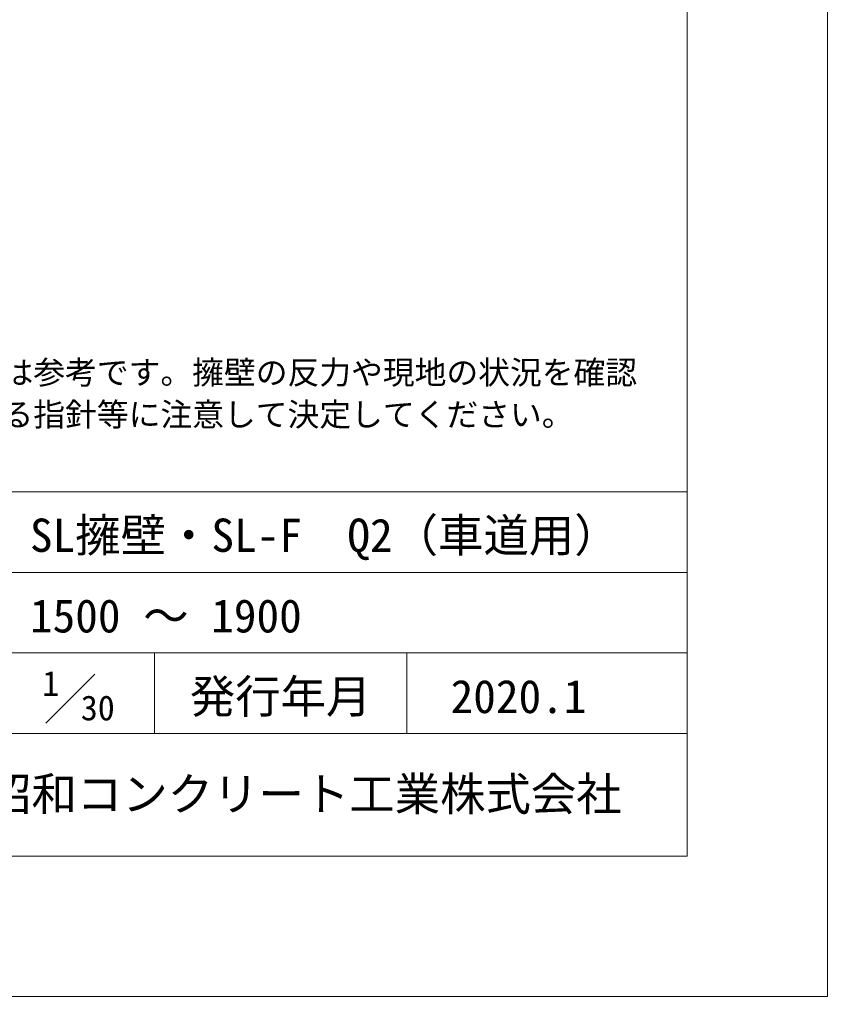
# Model space of a CAD drawing. Units: millimetres at full size, sheet at 1:40; details may follow other scales. Extents: x 0 to 25230, y 0 to 19861.
# Drawn here: x 21773 to 25230, y 0 to 4181 of the extents above; entities that cross this region are included whole.
import ezdxf
from ezdxf.enums import TextEntityAlignment as Align

# ---------------------------------------------------------------- set-up
doc = ezdxf.new("R2010")
doc.units = ezdxf.units.MM
doc.header["$LTSCALE"] = 40
doc.layers.add('D-DOC', color=7, linetype='Continuous')
for name, color, linetype, lineweight in [('D-TTL', 2, 'Continuous', 13), ('D-TTL-FRAM', 2, 'Continuous', 13), ('D-TTL-LINE', 7, 'Continuous', 13), ('D-TTL-TXT', 7, 'Continuous', 13)]:
    doc.layers.add(name, color=color, linetype=linetype, lineweight=lineweight)
doc.styles.add('ＭＳ ゴシック', font='')
doc.styles.get('ＭＳ ゴシック').set_extended_font_data('MS Gothic')

msp = doc.modelspace()

# ---------------------------------------------------------------- linework, layer by layer
at = {"layer": 'D-TTL'}
for points in [[(0, 0), (25230, 0), (25230, 17820), (0, 17820)], [(600, 600), (24630, 600), (24630, 17220), (600, 17220)]]:
    msp.add_lwpolyline(points, close=True, dxfattribs=at)
at = {"layer": 'D-TTL-FRAM'}
msp.add_line((20880, 2160), (24630, 2160), dxfattribs=at)
at = {"layer": 'D-TTL-LINE'}
for p, q in [((20880, 1815), (24630, 1815)), ((20880, 1470), (24630, 1470)), ((22350, 1470), (22350, 1125)), ((23430, 1470), (23430, 1125)), ((20880, 1125), (24630, 1125))]:
    msp.add_line(p, q, dxfattribs=at)
at = {"layer": 'D-TTL-TXT'}
msp.add_line((21885, 1170), (22095, 1380), dxfattribs=at)

# ---------------------------------------------------------------- texts
at = {"layer": 'D-DOC', "style": 'ＭＳ ゴシック'}
for s, p in [('※基礎の形状は参考です。擁壁の反力や現地の状況を確認', (20880, 2590.88)), ('\u3000し、適用する指針等に注意して決定してください。', (20880, 2410.88))]:
    msp.add_text(s, height=99.69, dxfattribs=at).set_placement(p, align=Align.BOTTOM_LEFT)
at = {"layer": 'D-TTL-TXT', "style": 'ＭＳ ゴシック'}
for s, height, p in [('SL擁壁・SL-F\u3000Q2（車道用）', 142.4, (21817.5, 1860)), ('1500 ～ 1900', 142.4, (21817.5, 1515)), ('1', 106.8, (21870, 1254.52)), ('2020.1', 142.4, (23617.5, 1170)), ('30', 106.8, (22035, 1149.52)), ('昭和コンクリート工業株式会社', 142.4, (21630, 752.69))]:
    msp.add_text(s, height=height, dxfattribs=at).set_placement(p, align=Align.BOTTOM_LEFT)
msp.add_text('発行年月', height=142.4, dxfattribs=at).set_placement((22890, 1170), align=Align.BOTTOM_CENTER)

doc.saveas('drawing.dxf')
